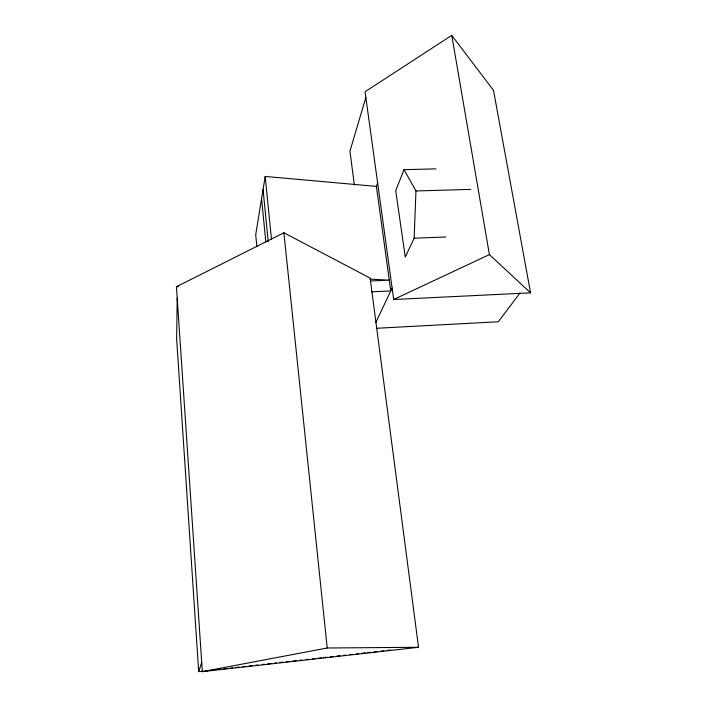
<?xml version="1.0" encoding="UTF-8"?>
<svg xmlns="http://www.w3.org/2000/svg" width="707" height="707" viewBox="0 0 707 707"><rect width="100%" height="100%" fill="white"/><g stroke="black" fill="none" stroke-linecap="round" stroke-linejoin="round"><path stroke-width="1.06" d="M177.201 298.018L176.653 339.015L198.676 671.623L203.059 671.137M404.024 169.662L395.708 190.563L405.261 257.065L414.134 238.188L415.963 190.97L404.024 169.662L435.998 168.867M377.635 182.954L376.398 186.392L265.187 176.441L255.713 234.68L256.853 246.646M365.846 97.486L349.956 151.157L354.357 185.031M198.676 671.623L201.725 662.388M375.797 322.551L392.12 288.032M519.981 293.007L498.294 321.747L376.292 328.295M451.773 35.35L365.059 91.76L393.702 299.503L530.559 292.848L493.521 90.408L451.773 35.35L489.403 254.591L530.559 292.848M176.441 286.715L283.887 232.771L370.132 278.098L418.544 647.294L202.343 671.65L176.441 286.715L178.641 286.618M393.702 299.503L489.403 254.591M202.343 671.65L327.217 647.992L418.544 647.294M205.26 670.89L207.451 670.643M211.835 670.148L214.027 669.9M217.314 669.529L220.602 669.158M223.889 668.787L227.177 668.415M230.464 668.053L232.656 667.806M235.944 667.435L239.231 667.063M242.528 666.692L245.815 666.321M249.103 665.95L252.39 665.579M255.678 665.207L257.869 664.96M262.253 664.474L264.445 664.227M267.732 663.855L271.02 663.484M274.307 663.113L276.499 662.866M279.795 662.494L283.083 662.123M286.37 661.752L289.658 661.39M292.945 661.018L296.233 660.647M299.521 660.276L301.712 660.029M306.096 659.534L308.287 659.286M312.671 658.791L314.871 658.544M318.159 658.173L321.446 657.81M323.638 657.563L326.926 657.192M330.213 656.821L333.501 656.449M336.788 656.078L340.076 655.707M343.363 655.336L345.555 655.089M349.938 654.602L352.139 654.355M356.522 653.86L358.714 653.613M362.002 653.241L365.289 652.87M367.481 652.623L370.768 652.252M374.056 651.881L377.344 651.509M380.631 651.147L383.919 650.776M387.206 650.405L390.503 650.033M371.387 291.841L390.75 290.93L376.398 186.392M370.548 280.988L389.265 280.149L370.035 279.141M414.134 238.188L445.799 237.004M415.963 190.97L470.844 189.388M283.887 232.771L327.217 647.992M265.187 176.441L271.444 239.028M263.057 189.538L268.218 241.829M261.572 198.64L265.805 241.812"/></g></svg>
